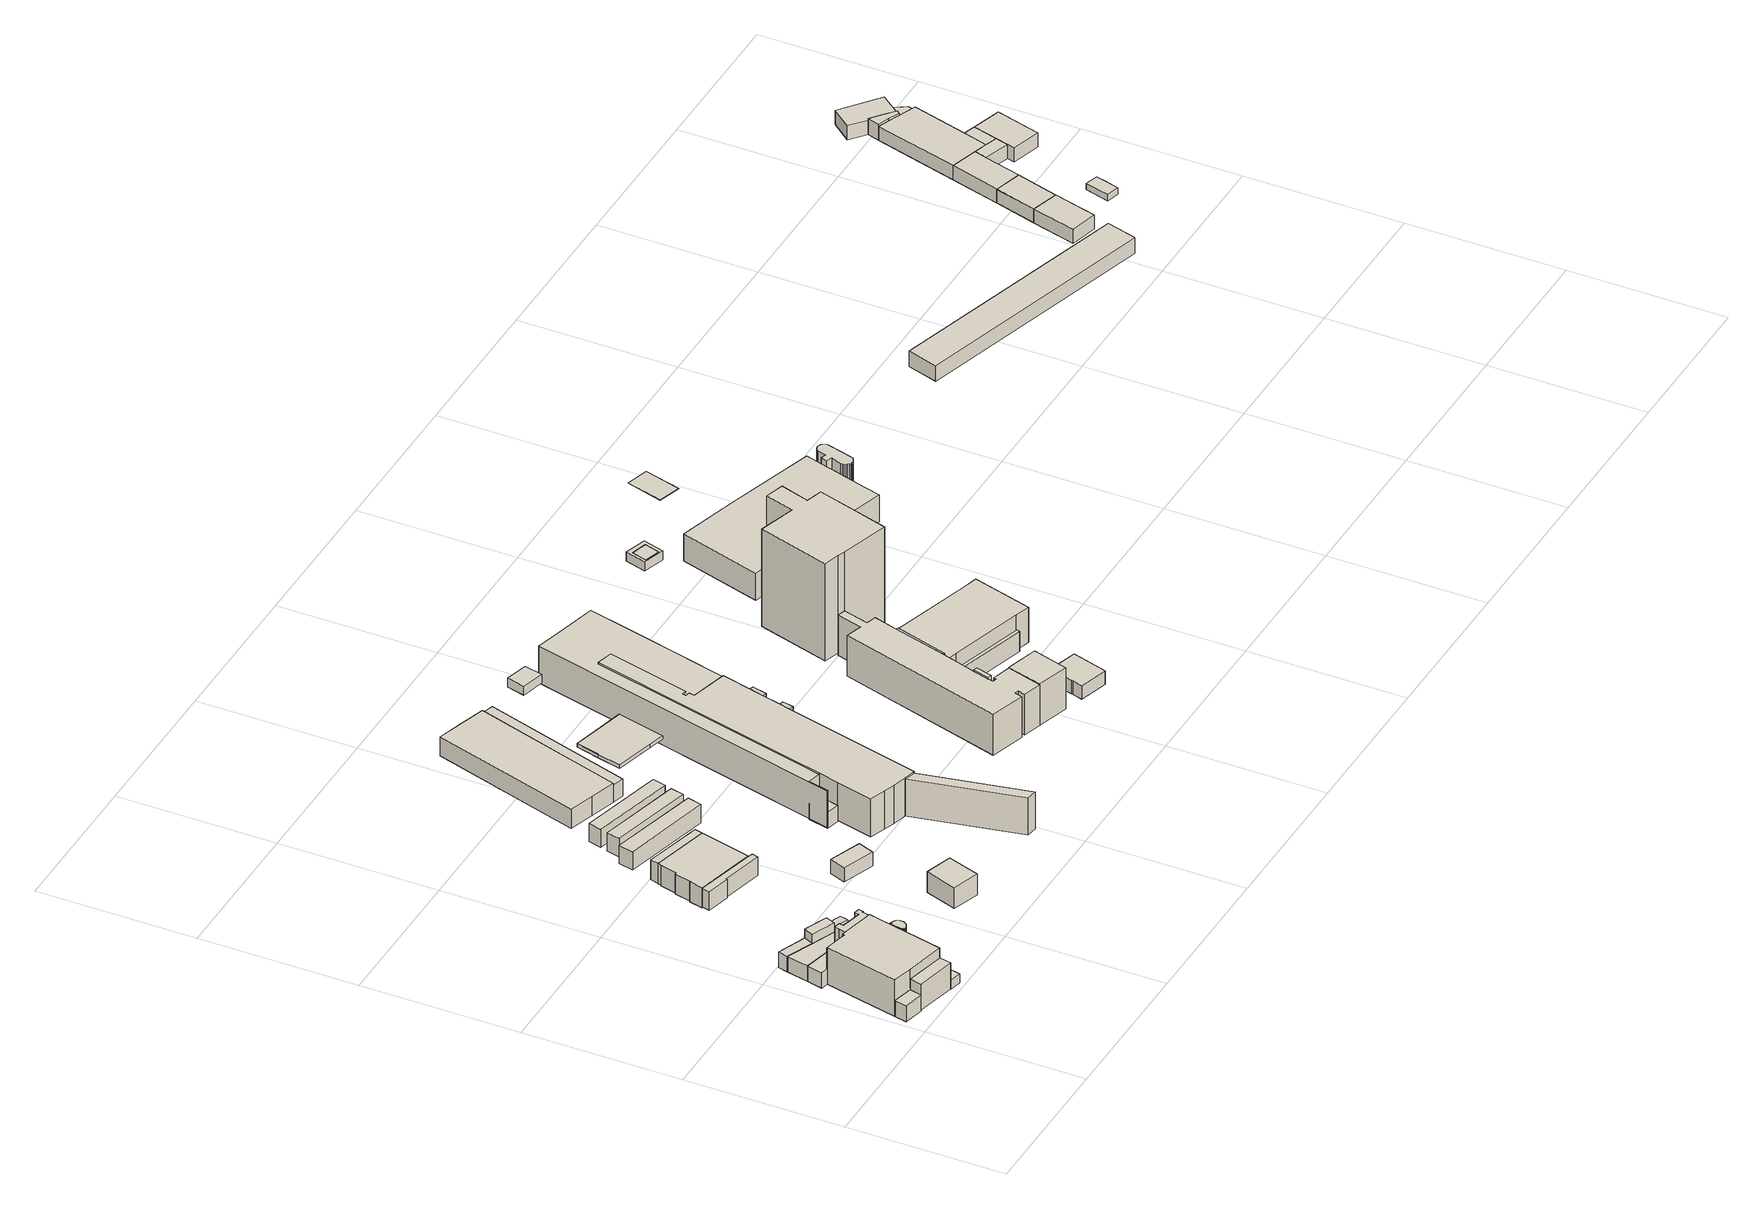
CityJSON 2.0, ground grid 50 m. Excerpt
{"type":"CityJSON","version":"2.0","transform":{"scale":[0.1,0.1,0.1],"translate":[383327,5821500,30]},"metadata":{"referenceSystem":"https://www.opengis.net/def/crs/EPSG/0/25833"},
"CityObjects":{
"building1":{"type":"Building","attributes":{"Gemeindeschluessel":"11000005","function":"31001_2310"},"address":[{"country":"Germany","locality":"Berlin","thoroughfareNumber":"39","thoroughfareName":"Nonnendamm"}],"children":["building1-1","building1-2","building1-3","building1-4","building1-5","building1-6","building1-7","building1-8","building1-9","building1-10","building1-11","building1-12","building1-13","building1-14","building1-15"]},
"building1-1":{"type":"BuildingPart","attributes":{"BezugspunktDach":"2200","measuredHeight":12.37,"storeysAboveGround":3},"parents":["building1"],"geometry":[{"type":"MultiSurface","lod":"1","boundaries":[[[0,1,2,3,4,5,6,7,8,9,10,11,12]],[[13,14,15,16,17,18,19,20,21,22,23,24,25]],[[13,25,12,11]],[[26,27,28,29,14,13,11,10]],[[15,14,30,29,31,32,26,10,9]],[[33,32,31,34,16,15,9,8]],[[35,33,34,36,17,16,8,7]],[[37,38,35,7,6]],[[18,17,36,39]],[[40,41,42,43,6,5]],[[44,45,5,4]],[[46,47,4,3]],[[21,20,48,49]],[[22,21,3,2],[49,50,51,52]],[[23,22,50,53,54,51,2,1]],[[55,56,57,58,59,24,23,1,0]],[[60,61,24,0,12]],[[29,28,27,26]],[[26,32,31,29,30]],[[34,31,32,33]],[[36,34,33,35]],[[39,36,35,38,37]],[[19,18,43,42,41,40]],[[20,62,19,45,44]],[[49,48,47,46]],[[51,50,49,52]],[[51,54,53,50]],[[59,58,57,56,55]],[[25,24,61,60]]]}]},
"building1-2":{"type":"BuildingPart","attributes":{"BezugspunktDach":"2200","measuredHeight":5.09,"storeysAboveGround":3},"parents":["building1"],"geometry":[{"type":"MultiSurface","lod":"1","boundaries":[[[63,64,65,66,67,44]],[[68,69,70,71,72,20]],[[70,69,66,65]],[[71,73,74,70,65,64]],[[72,71,64,63]],[[20,72,75,48]],[[20,44,45,19]],[[19,45,67,68]],[[69,68,67,66]],[[70,74,73,71]],[[48,75,63,44,76]]]}]},
"building1-3":{"type":"BuildingPart","attributes":{"BezugspunktDach":"2200","measuredHeight":0.48,"storeysAboveGround":3},"parents":["building1"],"geometry":[{"type":"MultiSurface","lod":"1","boundaries":[[[73,77,78,79,74]],[[80,81,82,71,70]],[[80,70,83,84,79]],[[82,81,78,77]],[[71,82,77,73]],[[74,79,84,83]],[[81,85,86,78]],[[80,79,86,85]],[[70,71,73,74]]]}]},
"building1-4":{"type":"BuildingPart","attributes":{"BezugspunktDach":"2200","measuredHeight":7.05,"storeysAboveGround":3},"parents":["building1"],"geometry":[{"type":"MultiSurface","lod":"1","boundaries":[[[87,88,89,90,91,92]],[[93,94,81,85,80,95]],[[93,95,96,97]],[[94,93,91,97,98,90]],[[81,94,90,89]],[[86,78,89,88]],[[79,86,85,88,87]],[[99,100,101,87,92]],[[102,103,95,80,104,84,105]],[[97,96,92,91]],[[90,98,97,91]],[[85,81,78,86]],[[80,106,85,86,79]],[[103,102,105,100,99]],[[105,84,104,101,100]]]}]},
"building1-5":{"type":"BuildingPart","attributes":{"BezugspunktDach":"2200","measuredHeight":8.84,"storeysAboveGround":3},"parents":["building1"],"geometry":[{"type":"MultiSurface","lod":"1","boundaries":[[[107,108,57,56,109]],[[59,58,110,111,112]],[[59,61,113,112,109,56]],[[110,114,54,57,108]],[[111,110,108,107]],[[112,111,107,109]],[[112,113,61,59]],[[58,59,56,57,115]],[[58,116,54,114,110]]]}]},
"building1-6":{"type":"BuildingPart","attributes":{"BezugspunktDach":"2200","measuredHeight":5.31,"storeysAboveGround":3},"parents":["building1"],"geometry":[{"type":"MultiSurface","lod":"1","boundaries":[[[27,26,32,33,35,38,117,118,119,120]],[[121,122,123,39,36,34,31,29,28,124]],[[121,124,120,119]],[[125,118,126,119,118]],[[124,28,27,120]],[[122,127,126,118,125]],[[121,119,126,127]],[[123,122,118,117]],[[128,39,123,129,117,38]],[[36,39,38,35]],[[34,36,130,35,33]],[[31,34,33,32]],[[131,29,31,32,26]],[[29,26,27,28]]]}]},
"building1-7":{"type":"BuildingPart","attributes":{"BezugspunktDach":"2200","measuredHeight":5.24,"storeysAboveGround":3},"parents":["building1"],"geometry":[{"type":"MultiSurface","lod":"1","boundaries":[[[132,133,134,135]],[[136,137,138,139]],[[136,139,135,134]],[[137,136,134,133]],[[138,137,133,140,141]],[[141,140,133,132]],[[139,142,143,144,135,145]],[[138,146,132,144,143]]]}]},
"building1-8":{"type":"BuildingPart","attributes":{"BezugspunktDach":"2200","measuredHeight":5.2,"storeysAboveGround":3},"parents":["building1"],"geometry":[{"type":"MultiSurface","lod":"1","boundaries":[[[147,148,149,150]],[[151,152,153,154]],[[151,154,150,149]],[[152,155,151,149,148]],[[153,152,156,148,147]],[[157,154,158,159,150]],[[153,147,159,158]]]}]},
"building1-9":{"type":"BuildingPart","attributes":{"BezugspunktDach":"2200","measuredHeight":9.33,"storeysAboveGround":3},"parents":["building1"],"geometry":[{"type":"Solid","lod":"1","boundaries":[[[[160,161,162,163,164,165,166,167,168,169,170,171,172,173,174,175,176,177,178]],[[179,180,181,182,183,184,185,186,187,188,189,190,191,192,193,194,195,196,197]],[[182,181,175,174]],[[183,182,174,173]],[[184,183,173,172]],[[185,184,172,171]],[[186,185,171,170]],[[187,186,170,169]],[[188,187,169,168]],[[189,188,168,167]],[[190,189,167,166]],[[191,190,166,165]],[[192,191,165,164]],[[193,192,164,163]],[[194,193,163,162]],[[195,194,162,161]],[[179,197,178,177]],[[180,179,177,176]],[[181,180,176,175]],[[196,195,161,160]],[[197,196,160,178]]]]}]},
"building1-10":{"type":"BuildingPart","attributes":{"BezugspunktDach":"2200","measuredHeight":8.25,"storeysAboveGround":3},"parents":["building1"],"geometry":[{"type":"MultiSurface","lod":"1","boundaries":[[[198,199,200,201,202,203]],[[140,204,98,96,205,141]],[[133,132,203,202]],[[204,140,202,201]],[[98,204,201,200]],[[96,92,91,90,200,199]],[[206,99,96,199,198]],[[132,206,205,198,203]],[[140,141,132,133]],[[97,91,92,96]],[[98,207,90,91,97]],[[205,96,99,206]],[[208,141,205,206,132]]]}]},
"building1-11":{"type":"BuildingPart","attributes":{"BezugspunktDach":"2200","measuredHeight":9.35,"storeysAboveGround":3},"parents":["building1"],"geometry":[{"type":"MultiSurface","lod":"1","boundaries":[[[161,160,178,177,176,175,209,47,46]],[[48,75,210,211,212,213,214,215,49]],[[63,44,47,209]],[[210,75,209,175]],[[211,210,175,181,180]],[[212,211,180,179,177]],[[213,212,179,197,178]],[[214,213,197,196,160]],[[215,214,160,196,195]],[[49,52,216,161,46]],[[48,49,46,47]],[[75,48,217,44,63]],[[180,181,175,176]],[[176,177,179,180]],[[177,178,197,179]],[[178,160,196,197]],[[195,196,160,161]],[[215,216,52,49]]]}]},
"building1-12":{"type":"BuildingPart","attributes":{"BezugspunktDach":"2200","measuredHeight":5.38,"storeysAboveGround":3},"parents":["building1"],"geometry":[{"type":"MultiSurface","lod":"1","boundaries":[[[126,118,218,219,220,221,222,101,100,99,206,132,144,135,119]],[[139,143,138,223,102,105,84,83,224,225,226,227,122,127,121]],[[139,121,119,135]],[[144,143,144,132]],[[223,138,141,205]],[[102,223,205,96]],[[74,79,101,222]],[[224,83,222,221]],[[227,151,149,148,152,228,152,229,218]],[[143,139,135,144]],[[138,143,144,132]],[[205,141,132,206]],[[96,205,206,99,230]],[[105,102,99,100]],[[231,84,105,100,101]],[[83,84,232,79,74]],[[225,224,221,220]],[[226,225,220,219]],[[228,152,148,149,151]],[[226,219,229,152]],[[227,218,118,122]],[[127,122,118,126]],[[121,127,126,119,233]]]}]},
"building1-13":{"type":"BuildingPart","attributes":{"BezugspunktDach":"2200","measuredHeight":5.46,"storeysAboveGround":3},"parents":["building1"],"geometry":[{"type":"MultiSurface","lod":"1","boundaries":[[[113,61,60,234]],[[25,24,235,236]],[[25,236,234,60]],[[235,24,237,59,112]],[[236,235,113,234]],[[24,25,60,61]],[[112,59,237,61,113]]]}]},
"building1-14":{"type":"BuildingPart","attributes":{"BezugspunktDach":"2200","measuredHeight":12.07,"storeysAboveGround":3},"parents":["building1"],"geometry":[{"type":"MultiSurface","lod":"1","boundaries":[[[41,238,239,240,241,242,243,244,245,246,247,42]],[[248,249,250,251,252,253,254,255,69,68,19,18]],[[248,18,42,247],[39,123,117,38]],[[249,248,123,122,118,117,247,246]],[[250,249,122,227,218,118,246,245]],[[251,250,245,244],[151,154,150,149]],[[252,251,244,243]],[[253,252,243,242],[153,147,159,158]],[[254,253,153,152,148,147,256,242,241]],[[255,254,241,240],[226,225,220,219]],[[69,255,225,224,221,220,240,239]],[[68,69,239,238],[68,67,66,69]],[[19,45,67,238,41]],[[117,123,39,38]],[[117,118,122,123]],[[118,218,227,122]],[[150,154,151,149]],[[159,147,153,158]],[[256,147,148,152,153]],[[220,225,226,219]],[[220,221,224,225]],[[67,68,69,66]],[[68,257,67,45,19]],[[18,19,41,42]]]}]},
"building1-15":{"type":"BuildingPart","attributes":{"BezugspunktDach":"2200","measuredHeight":3,"storeysAboveGround":3},"parents":["building1"],"geometry":[{"type":"Solid","lod":"1","boundaries":[[[[258,216,52,51,54,114]],[[53,50,49,215,259,260]],[[53,260,114,110,58,54]],[[49,52,49,215]],[[259,215,216,258]],[[260,259,258,114]],[[54,58,110,114]],[[53,54,51,50]],[[49,50,51,52]],[[215,49,52,216]]]]}]},
"building2":{"type":"Building","attributes":{"Gemeindeschluessel":"11000005","BezugspunktDach":"2200","function":"51009_1610","measuredHeight":6.31,"storeysAboveGround":0},"address":[{"country":"Germany","locality":"Berlin"}],"geometry":[{"type":"Solid","lod":"1","boundaries":[[[[261,262,263,264,265,266,267]],[[268,269,270,271,272,273,274]],[[268,274,267,266]],[[269,268,266,265]],[[270,269,265,264]],[[271,270,264,263]],[[272,271,263,262]],[[273,272,262,261]],[[274,273,261,267]]]]}]},
"building3":{"type":"Building","attributes":{"Gemeindeschluessel":"11000005","BezugspunktDach":"2200","function":"31001_2143","measuredHeight":6.88,"storeysAboveGround":2},"address":[{"country":"Germany","locality":"Berlin","thoroughfareNumber":"40","thoroughfareName":"Nonnendamm"}],"geometry":[{"type":"Solid","lod":"1","boundaries":[[[[275,276,277,278,279,280,281,282,283,284]],[[285,286,287,288,289,290,291,292,293,294]],[[285,294,284,283]],[[286,285,283,282]],[[287,286,282,281]],[[288,287,281,280]],[[289,288,280,279]],[[290,289,279,278]],[[291,290,278,277]],[[292,291,277,276]],[[293,292,276,275]],[[294,293,275,284]]]]}]},
"building4":{"type":"Building","attributes":{"Gemeindeschluessel":"11000005","BezugspunktDach":"2200","function":"51009_1610","measuredHeight":6.79,"storeysAboveGround":0},"address":[{"country":"Germany","locality":"Berlin"}],"geometry":[{"type":"Solid","lod":"1","boundaries":[[[[276,295,296,277]],[[297,298,299,300]],[[297,300,277,296]],[[298,297,296,295]],[[299,298,295,276]],[[300,299,276,277]]]]}]},
"building5":{"type":"Building","attributes":{"Gemeindeschluessel":"11000005","BezugspunktDach":"2200","function":"31001_1010","measuredHeight":7.08,"storeysAboveGround":2},"address":[{"country":"Germany","locality":"Berlin","thoroughfareNumber":"37","thoroughfareName":"Nonnendamm"}],"geometry":[{"type":"Solid","lod":"1","boundaries":[[[[301,302,303,304]],[[305,306,307,308]],[[305,308,304,303]],[[306,305,303,302]],[[307,306,302,301]],[[308,307,301,304]]]]}]},
"building6":{"type":"Building","attributes":{"Gemeindeschluessel":"11000005","BezugspunktDach":"2200","function":"31001_2130","measuredHeight":4.88,"storeysAboveGround":1},"address":[{"country":"Germany","locality":"Berlin","thoroughfareNumber":"1 (8)","thoroughfareName":"Nikolaus-Groß-Weg"}],"geometry":[{"type":"Solid","lod":"1","boundaries":[[[[309,310,311,312]],[[313,314,315,316]],[[313,316,312,311]],[[314,313,311,310]],[[315,314,310,309]],[[316,315,309,312]]]]}]},
"building7":{"type":"Building","attributes":{"Gemeindeschluessel":"11000005","BezugspunktDach":"2200","function":"31001_2140","measuredHeight":6.34,"storeysAboveGround":2},"address":[{"country":"Germany","locality":"Berlin","thoroughfareNumber":"40 (8)","thoroughfareName":"Nonnendamm"}],"geometry":[{"type":"Solid","lod":"1","boundaries":[[[[317,318,319,320]],[[321,322,323,324]],[[321,324,320,319]],[[322,321,319,318]],[[323,322,318,317]],[[324,323,317,320]]]]}]},
"building8":{"type":"Building","attributes":{"Gemeindeschluessel":"11000005","BezugspunktDach":"2200","function":"31001_2140","measuredHeight":6.28,"storeysAboveGround":2},"address":[{"country":"Germany","locality":"Berlin","thoroughfareNumber":"40 (10)","thoroughfareName":"Nonnendamm"}],"geometry":[{"type":"Solid","lod":"1","boundaries":[[[[325,326,327,328]],[[329,330,331,332]],[[329,332,328,327]],[[330,329,327,326]],[[331,330,326,325]],[[332,331,325,328]]]]}]},
"building9":{"type":"Building","attributes":{"Gemeindeschluessel":"11000005","BezugspunktDach":"2200","function":"31001_2140","measuredHeight":6.19,"storeysAboveGround":2},"address":[{"country":"Germany","locality":"Berlin","thoroughfareNumber":"40 (11)","thoroughfareName":"Nonnendamm"}],"geometry":[{"type":"Solid","lod":"1","boundaries":[[[[333,334,335,336]],[[337,338,339,340]],[[337,340,336,335]],[[338,337,335,334]],[[339,338,334,333]],[[340,339,333,336]]]]}]},
"building10":{"type":"Building","attributes":{"Gemeindeschluessel":"11000005","BezugspunktDach":"2200","function":"31001_2010","measuredHeight":5.53,"storeysAboveGround":1},"address":[{"country":"Germany","locality":"Berlin","thoroughfareNumber":"1 (1)","thoroughfareName":"Nikolaus-Groß-Weg"}],"geometry":[{"type":"Solid","lod":"1","boundaries":[[[[341,342,343,344]],[[345,346,347,348]],[[345,348,344,343]],[[346,345,343,342]],[[347,346,342,341]],[[348,347,341,344]]]]}]},
"building11":{"type":"Building","attributes":{"Gemeindeschluessel":"11000005","BezugspunktDach":"2200","function":"31001_2143","measuredHeight":7.2,"storeysAboveGround":2},"address":[{"country":"Germany","locality":"Berlin","thoroughfareNumber":"1 (9)","thoroughfareName":"Nikolaus-Groß-Weg"}],"geometry":[{"type":"Solid","lod":"1","boundaries":[[[[349,350,351,352,353,354,355,356]],[[357,358,359,360,361,362,363,364]],[[357,364,356,355]],[[358,357,355,354]],[[359,358,354,353]],[[360,359,353,352]],[[361,360,352,351]],[[362,361,351,350]],[[363,362,350,349]],[[364,363,349,356]]]]}]},
"building12":{"type":"Building","attributes":{"Gemeindeschluessel":"11000005","BezugspunktDach":"2200","function":"51009_1610","measuredHeight":5.74,"storeysAboveGround":0},"address":[{"country":"Germany","locality":"Berlin"}],"geometry":[{"type":"Solid","lod":"1","boundaries":[[[[365,366,367,368]],[[360,369,370,371]],[[360,371,368,367]],[[369,360,367,366]],[[370,369,366,365]],[[371,370,365,368]]]]}]},
"building13":{"type":"Building","attributes":{"Gemeindeschluessel":"11000005","BezugspunktDach":"2200","function":"51009_1610","measuredHeight":13,"storeysAboveGround":0},"address":[{"country":"Germany","locality":"Berlin"}],"geometry":[{"type":"Solid","lod":"1","boundaries":[[[[372,373,374,375,376,377,378,379,380,381,382,383,384,385,386,387,388,389,390,391,392,393,394,395,396,397]],[[398,399,400,401,402,403,404,405,406,407,408,409,410,411,412,413,414,415,416,417,418,419,420,421,422,423]],[[398,423,397,396]],[[399,398,396,395]],[[400,399,395,394]],[[401,400,394,393]],[[402,401,393,392]],[[403,402,392,391]],[[404,403,391,390]],[[405,404,390,389]],[[406,405,389,388]],[[407,406,388,387]],[[408,407,387,386]],[[409,408,386,385]],[[410,409,385,384]],[[411,410,384,383]],[[412,411,383,382]],[[413,412,382,381]],[[414,413,381,380]],[[415,414,380,379]],[[416,415,379,378]],[[417,416,378,377]],[[418,417,377,376]],[[419,418,376,375]],[[420,419,375,374]],[[421,420,374,373]],[[422,421,373,372]],[[423,422,372,397]]]]}]},
"building14":{"type":"Building","attributes":{"Gemeindeschluessel":"11000005","BezugspunktDach":"2200","function":"51009_1610","measuredHeight":2.21,"storeysAboveGround":0},"address":[{"country":"Germany","locality":"Berlin"}],"geometry":[{"type":"Solid","lod":"1","boundaries":[[[[424,425,426,427,428,429,430,431]],[[432,433,434,435,436,437,438,439]],[[432,439,431,430]],[[433,432,430,429]],[[434,433,429,428]],[[435,434,428,427]],[[436,435,427,426]],[[437,436,426,425]],[[438,437,425,424]],[[439,438,424,431]]]]}]},
"building15":{"type":"Building","attributes":{"Gemeindeschluessel":"11000005","BezugspunktDach":"2200","function":"31001_2050","measuredHeight":2.21,"storeysAboveGround":2},"address":[{"country":"Germany","locality":"Berlin","thoroughfareNumber":"40 (13)","thoroughfareName":"Nonnendamm"}],"geometry":[{"type":"Solid","lod":"1","boundaries":[[[[425,426,427,429,431]],[[433,435,436,437,439]],[[433,439,431,429]],[[435,433,429,427]],[[436,435,427,426]],[[437,436,426,425]],[[439,437,425,431]]]]}]},
"building16":{"type":"Building","attributes":{"Gemeindeschluessel":"11000005","function":"31001_2050"},"address":[{"country":"Germany","locality":"Berlin","thoroughfareNumber":"1","thoroughfareName":"Nikolaus-Groß-Weg"}],"children":["building16-1","building16-2","building16-3","building16-4"]},
"building16-1":{"type":"BuildingPart","attributes":{"BezugspunktDach":"2200","measuredHeight":12.53,"storeysAboveGround":3},"parents":["building16"],"geometry":[{"type":"Solid","lod":"1","boundaries":[[[[440,441,442,443,444,445,446,447,448,449,450,451,452,453,454,455,456,457,458,459,460,461,462,463,464,465,466,467]],[[468,469,470,471,472,473,412,413,474,475,415,416,476,477,417,418,419,478,479,420,421,422,423,398,399,480,481,482]],[[468,482,467,466]],[[469,468,466,465]],[[470,469,465,464]],[[471,470,464,463]],[[472,471,463,462]],[[473,472,462,461]],[[412,473,461,460]],[[413,412,460,459]],[[474,413,459,458]],[[475,474,458,457]],[[415,475,457,456]],[[416,415,456,455]],[[476,416,455,454]],[[477,476,454,453]],[[417,477,453,452]],[[418,417,452,451]],[[419,418,451,450]],[[478,419,450,449]],[[479,478,449,448]],[[420,479,448,447]],[[421,420,447,446]],[[422,421,446,445]],[[423,422,445,444]],[[398,423,444,443]],[[399,398,443,442]],[[480,399,442,441]],[[481,480,441,440]],[[482,481,440,467]]]]}]},
"building16-2":{"type":"BuildingPart","attributes":{"BezugspunktDach":"2200","measuredHeight":10.69,"storeysAboveGround":3},"parents":["building16"],"geometry":[{"type":"Solid","lod":"1","boundaries":[[[[457,458,459,483,456]],[[484,485,486,487,488]],[[484,488,456,483]],[[485,484,483,459]],[[486,485,459,458]],[[487,486,458,457]],[[488,487,457,456]]]]}]},
"building16-3":{"type":"BuildingPart","attributes":{"BezugspunktDach":"2200","measuredHeight":3.54,"storeysAboveGround":3},"parents":["building16"],"geometry":[{"type":"Solid","lod":"1","boundaries":[[[[489,490,491,492]],[[493,494,495,496]],[[493,496,492,491]],[[494,493,491,490]],[[495,494,490,489]],[[496,495,489,492]]]]}]},
"building16-4":{"type":"BuildingPart","attributes":{"BezugspunktDach":"2200","measuredHeight":10.7,"storeysAboveGround":3},"parents":["building16"],"geometry":[{"type":"Solid","lod":"1","boundaries":[[[[497,498,499,500]],[[501,502,503,504]],[[501,504,500,499]],[[502,501,499,498]],[[503,502,498,497]],[[504,503,497,500]]]]}]},
"building17":{"type":"Building","attributes":{"Gemeindeschluessel":"11000005","BezugspunktDach":"2200","function":"31001_2050","measuredHeight":2.93,"storeysAboveGround":1},"address":[{"country":"Germany","locality":"Berlin","thoroughfareNumber":"1 (7)","thoroughfareName":"Nikolaus-Groß-Weg"}],"geometry":[{"type":"Solid","lod":"1","boundaries":[[[[505,506,507,508]],[[509,510,511,512]],[[509,512,508,507]],[[510,509,507,506]],[[511,510,506,505]],[[512,511,505,508]]]]}]},
"building18":{"type":"Building","attributes":{"Gemeindeschluessel":"11000004","BezugspunktDach":"2200","function":"51009_1610","measuredHeight":14.28,"storeysAboveGround":0},"address":[{"country":"Germany","locality":"Berlin"}],"geometry":[{"type":"Solid","lod":"1","boundaries":[[[[513,514,515,516]],[[517,518,519,520]],[[517,520,516,515]],[[518,517,515,514]],[[519,518,514,513]],[[520,519,513,516]]]]}]},
"building19":{"type":"Building","attributes":{"Gemeindeschluessel":"11000004","function":"31001_3072"},"address":[{"country":"Germany","locality":"Berlin","thoroughfareNumber":"2 (11)","thoroughfareName":"Nikolaus-Groß-Weg"}],"children":["building19-1","building19-2","building19-3","building19-4"]},
"building19-1":{"type":"BuildingPart","attributes":{"BezugspunktDach":"2200","measuredHeight":13.89,"storeysAboveGround":4},"parents":["building19"],"geometry":[{"type":"MultiSurface","lod":"1","boundaries":[[[521,522,523,524,525,526,527,528,529,530,531,532,533,534,535,536,537,538,539,540]],[[541,542,543,544,545,546,547,548,549,550,551,552,553,554,555,556,557,558,559,560]],[[541,560,540,539]],[[542,541,539,538]],[[543,542,538,537]],[[544,543,537,536]],[[545,544,536,535]],[[546,545,535,534]],[[547,546,534,533]],[[548,547,561,547,562,548,563,564,565,564,566,533,532]],[[549,548,532,531]],[[550,549,531,530]],[[551,550,530,529]],[[552,551,529,528]],[[553,552,528,527]],[[554,553,527,526]],[[556,555,525,524]],[[557,556,524,523]],[[558,557,523,522]],[[559,558,522,521]],[[560,559,521,540]],[[563,548,562,564]],[[566,564,565,562,547,561]],[[554,526,525,555]]]}]},
"building19-2":{"type":"BuildingPart","attributes":{"BezugspunktDach":"2200","measuredHeight":11.89,"storeysAboveGround":4},"parents":["building19"],"geometry":[{"type":"MultiSurface","lod":"1","boundaries":[[[567,568,569,570,571,572,573,574,575,576]],[[577,578,579,580,581,582,583,584,585,586]],[[577,586,576,575]],[[579,578,574,573]],[[580,579,573,572]],[[581,580,572,571]],[[582,581,571,570]],[[583,582,570,569]],[[584,583,569,568]],[[585,584,568,567]],[[586,585,567,576]],[[587,588,574,578]],[[575,588,587,577]]]}]},
"building19-3":{"type":"BuildingPart","attributes":{"BezugspunktDach":"2200","measuredHeight":14.12,"storeysAboveGround":4},"parents":["building19"],"geometry":[{"type":"MultiSurface","lod":"1","boundaries":[[[589,590,591,566,564,563]],[[562,547,578,587,577,548]],[[578,547,566,591]],[[588,574,578,591,590]],[[575,588,587,590,589]],[[548,577,589,563]],[[562,548,563,564]],[[592,547,562,564,566]],[[587,578,574,588]],[[577,587,588,575]]]}]},
"building19-4":{"type":"BuildingPart","attributes":{"BezugspunktDach":"2200","measuredHeight":14.16,"storeysAboveGround":4},"parents":["building19"],"geometry":[{"type":"Solid","lod":"1","boundaries":[[[[593,594,595,596]],[[554,597,598,555]],[[554,555,596,595],[555,554,526,525]],[[597,554,595,594]],[[598,597,594,593]],[[555,598,593,596]],[[526,554,555,525]]]]}]},
"building20":{"type":"Building","attributes":{"Gemeindeschluessel":"11000004","BezugspunktDach":"2200","function":"31001_2523","measuredHeight":4.54,"storeysAboveGround":1},"address":[{"country":"Germany","locality":"Berlin","thoroughfareNumber":"2 (12)","thoroughfareName":"Nikolaus-Groß-Weg"}],"geometry":[{"type":"Solid","lod":"1","boundaries":[[[[599,600,601,602,603,604]],[[605,606,607,608,609,610]],[[605,610,604,603]],[[606,605,603,602]],[[607,606,602,601]],[[608,607,601,600]],[[609,608,600,599]],[[610,609,599,604]]]]}]},
"building21":{"type":"Building","attributes":{"Gemeindeschluessel":"11000004","BezugspunktDach":"2200","function":"51009_1610","measuredHeight":6.85,"storeysAboveGround":0},"address":[{"country":"Germany","locality":"Berlin"}],"geometry":[{"type":"Solid","lod":"1","boundaries":[[[[611,612,613,614]],[[585,584,615,616]],[[585,616,614,613]],[[584,585,613,612]],[[615,584,612,611]],[[616,615,611,614]]]]}]},
"building22":{"type":"Building","attributes":{"Gemeindeschluessel":"11000004","BezugspunktDach":"2200","function":"51009_1610","measuredHeight":10.48,"storeysAboveGround":0},"address":[{"country":"Germany","locality":"Berlin"}],"geometry":[{"type":"Solid","lod":"1","boundaries":[[[[617,618,619,620,621]],[[622,623,624,625,626]],[[622,626,621,620]],[[623,622,620,619]],[[624,623,619,618]],[[625,624,618,617]],[[626,625,617,621]]]]}]},
"building23":{"type":"Building","attributes":{"name":"Landesbranddirektion","Gemeindeschluessel":"11000004","BezugspunktDach":"2200","function":"31001_3072","measuredHeight":33.18,"storeysAboveGround":9},"address":[{"country":"Germany","locality":"Berlin","thoroughfareNumber":"2","thoroughfareName":"Nikolaus-Groß-Weg"}],"geometry":[{"type":"Solid","lod":"1","boundaries":[[[[627,628,629,630,631,632,633,634,635,636]],[[637,638,639,640,641,642,643,644,645,646]],[[637,646,636,635]],[[638,637,635,634]],[[639,638,634,633]],[[640,639,633,632]],[[641,640,632,631]],[[642,641,631,630]],[[643,642,630,629]],[[644,643,629,628]],[[645,644,628,627]],[[646,645,627,636]]]]}]},
"building24":{"type":"Building","attributes":{"Gemeindeschluessel":"11000004","BezugspunktDach":"2200","function":"31001_3070","measuredHeight":3.04,"storeysAboveGround":1},"address":[{"country":"Germany","locality":"Berlin","thoroughfareNumber":"2 (2)","thoroughfareName":"Nikolaus-Groß-Weg"}],"geometry":[{"type":"Solid","lod":"1","boundaries":[[[[647,648,649,650]],[[651,652,653,654]],[[651,654,650,649]],[[652,651,649,648]],[[653,652,648,647]],[[654,653,647,650]]]]}]},
"building25":{"type":"Building","attributes":{"Gemeindeschluessel":"11000004","BezugspunktDach":"2200","function":"51009_1610","measuredHeight":3.09,"storeysAboveGround":0},"address":[{"country":"Germany","locality":"Berlin"}],"geometry":[{"type":"Solid","lod":"1","boundaries":[[[[655,656,657,658],[649,648,647,650]],[[659,660,661,662],[663,664,665,666]],[[659,662,658,657]],[[660,659,657,656]],[[661,660,656,655]],[[662,661,655,658]],[[663,666,650,647]],[[664,663,647,648]],[[665,664,648,649]],[[666,665,649,650]]]]}]},
"building26":{"type":"Building","attributes":{"Gemeindeschluessel":"11000004","function":"31001_3072"},"address":[{"country":"Germany","locality":"Berlin","thoroughfareNumber":"2 (1)","thoroughfareName":"Nikolaus-Groß-Weg"}],"children":["building26-1","building26-2"]},
"building26-1":{"type":"BuildingPart","attributes":{"BezugspunktDach":"2200","measuredHeight":10.48,"storeysAboveGround":2},"parents":["building26"],"geometry":[{"type":"MultiSurface","lod":"1","boundaries":[[[667,668,669,670,671,672,673,674,675,676,677,678]],[[679,680,681,682,683,684,685,686,687,688,689,690]],[[679,690,678,677]],[[680,679,677,676]],[[681,680,676,675]],[[681,675,691,692]],[[683,682,674,673]],[[684,683,673,672]],[[685,684,672,671]],[[686,685,671,670]],[[687,686,670,669]],[[688,687,669,668]],[[689,688,668,667]],[[690,689,667,678]],[[692,691,674,682]]]}]},
"building26-2":{"type":"BuildingPart","attributes":{"BezugspunktDach":"2200","measuredHeight":11.29,"storeysAboveGround":2},"parents":["building26"],"geometry":[{"type":"MultiSurface","lod":"1","boundaries":[[[693,694,695,696,697,698,699,700,701,702,703,704,705,706,707,708,709,710,711,712,713,714,715,716,717,718,719,720,721,722]],[[692,723,724,725,726,727,728,729,730,731,732,733,734,735,736,737,738,739,740,741,742,743,744,745,746,747,748,749,750,682]],[[691,674,722,721]],[[723,692,721,720]],[[724,723,720,719]],[[725,724,719,718]],[[726,725,718,717]],[[727,726,717,716]],[[728,727,716,715]],[[729,728,715,714]],[[730,729,714,713]],[[731,730,713,712]],[[732,731,712,711]],[[733,732,711,710]],[[734,733,710,709]],[[735,734,709,708]],[[736,735,708,707]],[[737,736,707,706]],[[738,737,706,705]],[[739,738,705,704]],[[740,739,704,703]],[[741,740,703,702]],[[742,741,702,701]],[[743,742,701,700]],[[744,743,700,699]],[[745,744,699,698]],[[746,745,698,697]],[[747,746,697,696]],[[748,747,696,695]],[[749,748,695,694]],[[750,749,694,693]],[[682,750,693,722]],[[692,682,674,691]]]}]},
"building27":{"type":"Building","attributes":{"Gemeindeschluessel":"11000004","BezugspunktDach":"2200","function":"51009_1610","measuredHeight":0.176,"storeysAboveGround":0},"address":[{"country":"Germany","locality":"Berlin"}],"geometry":[{"type":"Solid","lod":"1","boundaries":[[[[751,752,753,754]],[[755,756,757,758]],[[755,758,754,753]],[[756,755,753,752]],[[757,756,752,751]],[[758,757,751,754]]]]}]},
"building28":{"type":"Building","attributes":{"Gemeindeschluessel":"11000004","BezugspunktDach":"2200","function":"31001_2464","measuredHeight":5.3,"storeysAboveGround":1},"address":[{"country":"Germany","locality":"Berlin","thoroughfareNumber":"2 (8)","thoroughfareName":"Nikolaus-Groß-Weg"}],"geometry":[{"type":"Solid","lod":"1","boundaries":[[[[759,760,761,762,763,764]],[[765,766,767,768,769,770]],[[765,770,764,763]],[[766,765,763,762]],[[767,766,762,761]],[[768,767,761,760]],[[769,768,760,759]],[[770,769,759,764]]]]}]},
"building29":{"type":"Building","attributes":{"Gemeindeschluessel":"11000004","BezugspunktDach":"2200","function":"51009_1610","measuredHeight":4.66,"storeysAboveGround":0},"address":[{"country":"Germany","locality":"Berlin"}],"geometry":[{"type":"Solid","lod":"1","boundaries":[[[[771,772,773,774]],[[775,776,777,778]],[[775,778,774,773]],[[776,775,773,772]],[[777,776,772,771]],[[778,777,771,774]]]]}]},
"building30":{"type":"Building","attributes":{"Gemeindeschluessel":"11000004","BezugspunktDach":"2200","function":"31001_2463","measuredHeight":2.27,"storeysAboveGround":1},"address":[{"country":"Germany","locality":"Berlin","thoroughfareNumber":"2 (10)","thoroughfareName":"Nikolaus-Groß-Weg"}],"geometry":[{"type":"Solid","lod":"1","boundaries":[[[[779,780,781,782,783]],[[784,785,786,787,788]],[[784,788,783,782]],[[785,784,782,781]],[[786,785,781,780]],[[787,786,780,779]],[[788,787,779,783]]]]}]},
"building31":{"type":"Building","attributes":{"Gemeindeschluessel":"11000004","function":"31001_3070"},"address":[{"country":"Germany","locality":"Berlin","thoroughfareNumber":"2 (6)","thoroughfareName":"Nikolaus-Groß-Weg"}],"children":["building31-1","building31-2","building31-3","building31-4","building31-5","building31-6","building31-7"]},
"building31-1":{"type":"BuildingPart","attributes":{"BezugspunktDach":"2200","measuredHeight":4.8,"storeysAboveGround":1},"parents":["building31"],"geometry":[{"type":"MultiSurface","lod":"1","boundaries":[[[789,790,791,792,793,794,795,796,797]],[[798,799,800,801,802,803,804,805,806]],[[798,806,797,796]],[[799,798,796,795]],[[800,799,795,794]],[[802,801,793,792]],[[803,802,792,791]],[[804,803,791,790]],[[805,804,790,789]],[[806,805,789,797]],[[807,801,800,794,793]]]}]},
"building31-2":{"type":"BuildingPart","attributes":{"BezugspunktDach":"2200","measuredHeight":4.83,"storeysAboveGround":1},"parents":["building31"],"geometry":[{"type":"MultiSurface","lod":"1","boundaries":[[[793,808,809,810,811,812,794]],[[813,814,815,816,817,801,800]],[[813,800,794,812]],[[815,814,811,810]],[[816,815,810,809]],[[817,816,809,808],[817,808,809,816]],[[801,817,808,793]],[[800,801,793,794],[800,794,793,801]],[[818,819,820,821]],[[814,821,822,820,811]],[[813,812,819,818]]]}]},
"building31-3":{"type":"BuildingPart","attributes":{"BezugspunktDach":"2200","measuredHeight":6.98,"storeysAboveGround":1},"parents":["building31"],"geometry":[{"type":"MultiSurface","lod":"1","boundaries":[[[823,824,825,826,827,828]],[[829,830,831,821,818,813]],[[829,813,828,827]],[[832,833,827,826]],[[834,832,830,826,825]],[[835,820,836,825,824]],[[819,820,824,823]],[[813,812,819,818,823,828]],[[830,829,833,832]],[[831,830,832,834]],[[821,837,831,836,820,835]],[[818,821,820,819]],[[818,819,812,813]]]}]},
"building31-4":{"type":"BuildingPart","attributes":{"BezugspunktDach":"2200","measuredHeight":4.86,"storeysAboveGround":1},"parents":["building31"],"geometry":[{"type":"MultiSurface","lod":"1","boundaries":[[[833,834,838,839,840,841]],[[842,843,844,831,829,845]],[[842,845,841,840]],[[843,842,840,839]],[[831,836,846,838,834]],[[845,829,833,841]],[[844,846,836,831]],[[830,832,833,829]],[[834,832,830,831]]]}]},
"building31-5":{"type":"BuildingPart","attributes":{"BezugspunktDach":"2200","measuredHeight":4.83,"storeysAboveGround":1},"parents":["building31"],"geometry":[{"type":"MultiSurface","lod":"1","boundaries":[[[811,847,846,820]],[[844,848,814,821]],[[821,831,836,831,844]],[[848,844,846,847]],[[814,848,847,811]],[[820,836,831,821]],[[844,831,836,846]],[[814,811,820,821]]]}]},
"building31-6":{"type":"BuildingPart","attributes":{"BezugspunktDach":"2200","measuredHeight":4.76,"storeysAboveGround":1},"parents":["building31"],"geometry":[{"type":"Solid","lod":"1","boundaries":[[[[849,850,809,808]],[[816,851,852,817]],[[851,816,809,850]],[[817,852,849,808]],[[816,817,808,809]],[[852,851,850,849]]]]}]},
"building31-7":{"type":"BuildingPart","attributes":{"BezugspunktDach":"2200","measuredHeight":4.81,"storeysAboveGround":1},"parents":["building31"],"geometry":[{"type":"Solid","lod":"1","boundaries":[[[[853,854,850,849,855,856]],[[857,852,851,858,859,860]],[[857,860,856,855]],[[852,857,855,849]],[[849,852,849,850]],[[858,851,850,854]],[[859,858,854,853]],[[860,859,853,856]],[[851,852,849,850]]]]}]},
"building32":{"type":"Building","attributes":{"Gemeindeschluessel":"11000004","BezugspunktDach":"2200","function":"51009_1610","measuredHeight":4.74,"storeysAboveGround":0},"address":[{"country":"Germany","locality":"Berlin"}],"geometry":[{"type":"Solid","lod":"1","boundaries":[[[[861,862,863,864]],[[865,866,867,868]],[[865,868,864,863]],[[866,865,863,862]],[[867,866,862,861]],[[868,867,861,864]]]]}]}
},
"vertices":[
[80,85,142],[206,56,142],[216,99,142],[241,209,142],[252,257,142],[262,300,142],[162,323,142],[146,326,142],[144,319,142],[134,322,142],[69,337,142],[69,334,142],[16,100,142],[69,334,18],[69,337,18],[134,322,18],[144,319,18],[146,326,18],[162,323,18],[262,300,18],[252,257,18],[241,209,18],[216,99,18],[206,56,18],[80,85,18],[16,100,18],[69,337,72],[69,334,72],[69,334,19],[69,337,19],[69,337,46],[134,322,19],[134,322,72],[144,319,72],[144,319,19],[146,326,72],[146,326,19],[162,323,49],[162,323,72],[162,323,19],[262,300,79],[262,300,139],[162,323,139],[162,323,95],[252,257,62],[262,300,62],[241,209,113],[252,257,113],[252,257,19],[241,209,19],[216,99,19],[216,99,49],[241,209,49],[206,56,19],[206,56,49],[80,85,80],[80,85,109],[206,56,109],[206,56,21],[80,85,21],[16,100,73],[80,85,73],[253,265,18],
[290,248,62],[306,316,62],[272,324,62],[271,324,62],[267,325,62],[267,325,18],[271,324,18],[272,324,18],[306,316,18],[290,248,18],[306,316,23],[272,324,23],[290,248,19],[252,257,51],
[323,391,23],[290,404,23],[284,378,23],[284,378,18],[290,404,18],[323,391,18],[272,324,19],[284,378,19],[287,391,18],[287,391,23],
[284,378,84],[287,391,84],[290,404,84],[243,423,84],[238,411,84],[233,399,84],[238,411,18],[243,423,18],[233,399,18],[233,399,20],[238,411,20],[243,423,20],[233,399,72],[279,380,72],[284,378,72],[233,399,19],[233,399,45],[284,378,63],[279,380,19],[285,382,18],
[197,17,109],[198,17,109],[72,46,109],[198,17,21],[197,17,21],[72,46,21],[72,46,73],[198,17,49],[206,56,101],[206,56,29],
[168,347,72],[171,362,72],[55,388,72],[44,339,72],[55,388,19],[171,362,19],[168,347,19],[44,339,19],[171,362,64],[60,387,72],[60,387,19],[162,323,48],[168,347,67],[146,326,44],[69,337,59],
[156,424,72],[169,454,72],[78,490,72],[71,459,72],[78,490,19],[169,454,19],[156,424,19],[71,459,19],[169,454,20],[156,424,20],[75,457,19],[76,457,19],[76,457,72],[71,459,36],[156,424,61],
[252,328,71],[256,343,71],[190,358,71],[187,343,71],[190,358,19],[256,343,19],[252,328,19],[187,343,19],[233,348,19],[256,343,43],[187,343,48],[189,343,19],[189,343,71],
[281,205,113],[280,201,113],[286,200,113],[291,201,113],[296,203,113],[300,206,113],[304,210,113],[307,214,113],[309,219,113],[309,225,113],[309,230,113],[307,235,113],[304,239,113],[300,243,113],[296,246,113],[291,248,113],[290,244,113],[284,245,113],[276,206,113],[284,245,20],[290,244,20],[291,248,20],[296,246,20],[300,243,20],[304,239,20],[307,235,20],[309,230,20],[309,225,20],[309,219,20],[307,214,20],[304,210,20],[300,206,20],[296,203,20],[291,201,20],[286,200,20],[280,201,20],[281,205,20],[276,206,20],
[232,394,103],[233,399,103],[243,423,103],[243,424,103],[169,454,103],[156,424,103],[243,424,20],[232,394,20],[232,394,72],[243,423,73],[156,424,47],
[290,248,113],[291,248,19],[290,244,19],[284,245,19],[276,206,19],[281,205,19],[280,201,19],[280,201,49],[252,257,36],
[189,358,72],[270,340,72],[274,339,72],[271,324,72],[272,324,72],[232,394,19],[271,324,19],[274,339,19],[270,340,19],[189,358,19],[196,357,19],[256,343,72],[233,399,31],[284,378,62],[284,378,22],[55,388,64],
[7,61,73],[72,46,18],[7,61,18],[80,85,47],
[267,325,139],[271,324,139],[274,339,139],[256,343,139],[252,328,139],[189,343,139],[187,343,139],[190,358,139],[171,362,139],[168,347,139],[168,347,18],[171,362,18],[190,358,18],[187,343,18],[189,343,18],[252,328,18],[256,343,18],[274,339,18],[252,328,23],[267,325,34],
[236,9,49],[236,9,19],[198,17,19],
[300,758,89],[301,762,89],[432,729,89],[438,749,89],[422,754,89],[232,802,89],[226,777,89],[232,802,26],[422,754,26],[438,749,26],[432,729,26],[301,762,26],[300,758,26],[226,777,26],
[422,754,91],[463,916,91],[280,962,91],[277,949,91],[275,950,91],[262,897,91],[258,898,91],[245,844,91],[243,845,91],[232,802,91],[243,845,22],[245,844,22],[258,898,22],[262,897,22],[275,950,22],[277,949,22],[280,962,22],[463,916,22],[422,754,22],[232,802,22],
[469,941,91],[287,988,91],[287,988,23],[469,941,23],[463,916,23],[280,962,23],
[625,147,93],[659,249,93],[574,276,93],[539,175,93],[574,276,22],[659,249,22],[625,147,22],[539,175,22],
[619,467,69],[638,518,69],[536,556,69],[517,505,69],[536,556,21],[638,518,21],[619,467,21],[517,505,21],
[584,980,89],[596,1025,89],[312,1098,89],[301,1051,89],[312,1098,26],[596,1025,26],[584,980,26],[301,1051,26],
[605,1045,89],[615,1087,89],[350,1154,89],[340,1112,89],[350,1154,26],[615,1087,26],[605,1045,26],[340,1112,26],
[621,1109,89],[632,1151,89],[367,1218,89],[356,1177,89],[367,1218,27],[632,1151,27],[621,1109,27],[356,1177,27],
[781,655,62],[798,720,62],[755,731,62],[739,666,62],[755,731,7],[798,720,7],[781,655,7],[739,666,7],
[480,1264,93],[561,1239,93],[624,1445,93],[707,1715,93],[708,1716,93],[626,1741,93],[545,1766,93],[398,1289,93],[545,1766,28],[626,1741,28],[708,1716,28],[707,1715,28],[624,1445,28],[561,1239,28],[480,1264,28],[398,1289,28],
[599,1229,86],[745,1704,86],[707,1715,86],[561,1240,86],[745,1704,28],[599,1229,28],[561,1240,28],
[802,521,141],[837,509,141],[883,498,141],[919,489,141],[921,488,141],[1032,932,141],[1041,966,141],[1056,1025,141],[1068,1071,141],[1068,1072,141],[1091,1162,141],[972,1193,141],[975,1207,141],[976,1210,141],[961,1214,141],[964,1226,141],[979,1223,141],[1018,1377,141],[1024,1402,141],[1045,1487,141],[1021,1493,141],[993,1500,141],[872,1014,141],[798,720,141],[781,655,141],[752,539,141],[781,655,11],[798,720,11],[872,1014,11],[993,1500,11],[1021,1493,11],[1045,1487,11],[1024,1402,11],[1018,1377,11],[979,1223,11],[964,1226,11],[961,1214,11],[976,1210,11],[975,1207,11],[972,1193,11],[1091,1162,11],[1068,1072,11],[1068,1071,11],[1056,1025,11],[1041,966,11],[1032,932,11],[921,488,11],[919,489,11],[883,498,11],[837,509,11],[802,521,11],[752,539,11],
[885,1248,42],[890,1246,42],[909,1322,42],[928,1398,42],[923,1400,42],[747,1443,42],[728,1368,42],[709,1292,42],[728,1368,30],[747,1443,30],[923,1400,30],[928,1398,30],[909,1322,30],[890,1246,30],[885,1248,30],[709,1292,30],
[739,666,137],[755,731,137],[798,720,137],[781,655,137],[752,539,137],[802,521,137],[837,509,137],[883,498,137],[954,153,137],[988,148,137],[919,489,137],[921,488,137],[1032,932,137],[1051,927,137],[1059,962,137],[1041,966,137],[1056,1025,137],[1073,1021,137],[1085,1068,137],[1068,1072,137],[1091,1162,137],[1166,1459,137],[1179,1509,137],[1209,1630,137],[1127,1650,137],[1047,1670,137],[995,1684,137],[738,666,137],[995,1684,11],[1047,1670,11],[1127,1650,11],[1209,1630,11],[1179,1509,11],[1166,1459,11],[1085,1068,11],[1073,1021,11],[1059,962,11],[1051,927,11],[988,148,11],[954,153,11],[755,731,11],[739,666,11],[738,666,11],
[1068,1071,137],[1068,1071,30],[1068,1072,30],[1085,1068,30],[1073,1021,30],[1056,1025,30],
[1051,927,65],[1059,962,65],[1041,966,65],[1032,932,65],[1041,966,30],[1059,962,30],[1051,927,30],[1032,932,30],
[976,1210,137],[979,1223,137],[964,1226,137],[961,1214,137],[964,1226,30],[979,1223,30],[976,1210,30],[961,1214,30],
[975,1665,59],[989,1723,59],[917,1742,59],[902,1684,59],[917,1742,29],[989,1723,29],[975,1665,29],[902,1684,29],
[1386,481,169],[1401,533,169],[1389,536,169],[1374,484,169],[1389,536,27],[1401,533,27],[1386,481,27],[1374,484,27],
[1340,364,164],[1347,388,164],[1360,384,164],[1354,361,164],[1413,344,164],[1446,456,164],[1386,473,164],[1383,464,164],[1370,468,164],[1374,484,164],[1389,536,164],[1424,652,164],[1473,822,164],[1494,893,164],[1462,902,164],[1485,982,164],[1461,990,164],[1437,909,164],[1384,925,164],[1230,397,164],[1384,925,25],[1437,909,25],[1461,990,25],[1485,982,25],[1462,902,25],[1494,893,25],[1473,822,25],[1424,652,25],[1389,536,25],[1374,484,25],[1370,468,25],[1383,464,25],[1386,473,25],[1446,456,25],[1413,344,25],[1354,361,25],[1360,384,25],[1347,388,25],[1340,364,25],[1230,397,25],[1473,822,71],[1449,737,25],[1424,652,158],[1449,737,158],[1449,737,153],[1473,822,158],
[1468,629,144],[1703,560,144],[1750,546,144],[1805,736,144],[1758,749,144],[1523,818,144],[1489,828,144],[1486,818,144],[1437,649,144],[1434,638,144],[1437,649,25],[1486,818,25],[1489,828,25],[1523,818,25],[1758,749,25],[1805,736,25],[1750,546,25],[1703,560,25],[1468,629,25],[1434,638,25],[1461,733,25],[1461,733,144],
[1437,649,158],[1461,733,158],[1486,818,158],[1473,822,70],
[1514,314,166],[1547,427,166],[1446,456,166],[1413,344,166],[1547,427,25],[1514,314,25],
[1668,269,70],[1701,381,70],[1608,408,70],[1586,332,70],[1585,327,70],[1576,296,70],[1585,327,24],[1586,332,24],[1608,408,24],[1701,381,24],[1668,269,24],[1576,296,24],
[1700,549,94],[1703,560,94],[1468,629,94],[1464,618,94],[1700,549,25],[1464,618,25],
[1758,749,115],[1762,760,115],[1644,794,115],[1526,829,115],[1523,818,115],[1526,829,30],[1644,794,30],[1762,760,30],[1758,749,30],[1523,818,30],
[1461,990,366],[1485,982,366],[1638,935,366],[1709,1167,366],[1656,1182,366],[1685,1275,366],[1625,1293,366],[1597,1200,366],[1479,1235,366],[1410,1005,366],[1479,1235,34],[1597,1200,34],[1625,1293,34],[1685,1275,34],[1656,1182,34],[1709,1167,34],[1638,935,34],[1485,982,34],[1461,990,34],[1410,1005,34],
[1629,1628,64],[1643,1676,64],[1594,1690,64],[1580,1643,64],[1594,1690,34],[1643,1676,34],[1629,1628,34],[1580,1643,34],
[1638,1620,64],[1658,1687,64],[1589,1708,64],[1569,1642,64],[1589,1708,33],[1658,1687,33],[1638,1620,33],[1569,1642,33],[1629,1628,33],[1643,1676,33],[1594,1690,33],[1580,1643,33],
[1625,1293,125],[1685,1275,125],[1774,1249,125],[2065,1163,125],[2079,1214,125],[2102,1294,125],[2111,1323,125],[2119,1351,125],[2140,1424,125],[1851,1512,125],[1660,1566,125],[1582,1305,125],[1660,1566,33],[1851,1512,33],[2140,1424,33],[2119,1351,33],[2111,1323,33],[2102,1294,33],[2079,1214,33],[2065,1163,33],[1774,1249,33],[1685,1275,33],[1625,1293,33],[1582,1305,33],[2125,1372,125],[2125,1372,33],
[2136,1345,146],[2125,1311,146],[2125,1306,146],[2125,1301,146],[2127,1296,146],[2130,1292,146],[2134,1288,146],[2138,1286,146],[2143,1285,146],[2149,1285,146],[2153,1287,146],[2158,1289,146],[2161,1293,146],[2164,1297,146],[2165,1302,146],[2187,1381,146],[2188,1386,146],[2186,1391,146],[2184,1395,146],[2180,1399,146],[2176,1402,146],[2171,1404,146],[2166,1404,146],[2161,1403,146],[2156,1401,146],[2152,1398,146],[2150,1393,146],[2142,1366,146],[2125,1372,146],[2119,1351,146],[2142,1366,33],[2150,1393,33],[2152,1398,33],[2156,1401,33],[2161,1403,33],[2166,1404,33],[2171,1404,33],[2176,1402,33],[2180,1399,33],[2184,1395,33],[2186,1391,33],[2188,1386,33],[2187,1381,33],[2165,1302,33],[2164,1297,33],[2161,1293,33],[2158,1289,33],[2153,1287,33],[2149,1285,33],[2143,1285,33],[2138,1286,33],[2134,1288,33],[2130,1292,33],[2127,1296,33],[2125,1301,33],[2125,1306,33],[2125,1311,33],[2136,1345,33],
[1957,1729,34],[1991,1845,34],[1920,1866,34],[1886,1751,34],[1920,1866,33],[1991,1845,33],[1957,1729,33],[1886,1751,33],
[3521,1095,78],[3523,1099,78],[3550,1191,78],[3442,1222,78],[2766,1418,78],[2737,1321,78],[2766,1418,25],[3442,1222,25],[3550,1191,25],[3523,1099,25],[3521,1095,25],[2737,1321,25],
[3603,1380,79],[3642,1513,79],[3555,1538,79],[3517,1405,79],[3555,1538,33],[3642,1513,33],[3603,1380,33],[3517,1405,33],
[3737,1254,57],[3750,1299,57],[3758,1330,57],[3718,1342,57],[3696,1265,57],[3718,1342,35],[3758,1330,35],[3750,1299,35],[3737,1254,35],[3696,1265,35],
[3565,1242,80],[3603,1380,80],[3642,1513,80],[3674,1629,80],[3686,1670,80],[3600,1695,80],[3555,1538,80],[3517,1405,80],[3478,1264,80],[3517,1405,32],[3555,1538,32],[3600,1695,32],[3686,1670,32],[3674,1629,32],[3642,1513,32],[3603,1380,32],[3565,1242,32],[3478,1264,32],[3686,1670,59],
[3729,1657,80],[3751,1735,80],[3801,1912,80],[3791,1916,80],[3675,1961,80],[3675,1961,32],[3791,1916,32],[3801,1912,32],[3751,1735,32],[3729,1657,32],[3711,1948,32],[3711,1948,80],[3746,1934,80],[3746,1934,32],[3746,1934,56],
[3711,1948,87],[3746,1934,87],[3754,1944,87],[3720,1972,87],[3686,1999,87],[3675,1961,87],[3686,1999,32],[3720,1972,32],[3754,1944,32],[3720,1972,81],[3686,1999,81],[3754,1944,81],[3746,1934,40],[3754,1944,80],[3750,1939,32],
[3772,1968,81],[3804,2009,81],[3688,2102,81],[3638,2040,81],[3688,2102,32],[3804,2009,32],[3772,1968,32],[3638,2040,32],[3772,1968,80],
[3794,1929,80],[3794,1929,32],
[3767,1645,80],[3789,1723,80],[3789,1723,32],[3767,1645,32],
[3842,1553,80],[3882,1695,80],[3756,1604,80],[3749,1580,80],[3756,1604,32],[3882,1695,32],[3842,1553,32],[3749,1580,32],
[3756,1604,81],[3767,1645,81],[3686,1670,81],[3674,1629,81],[3686,1670,33],[3767,1645,33],[3756,1604,33],[3674,1629,33]
]}
